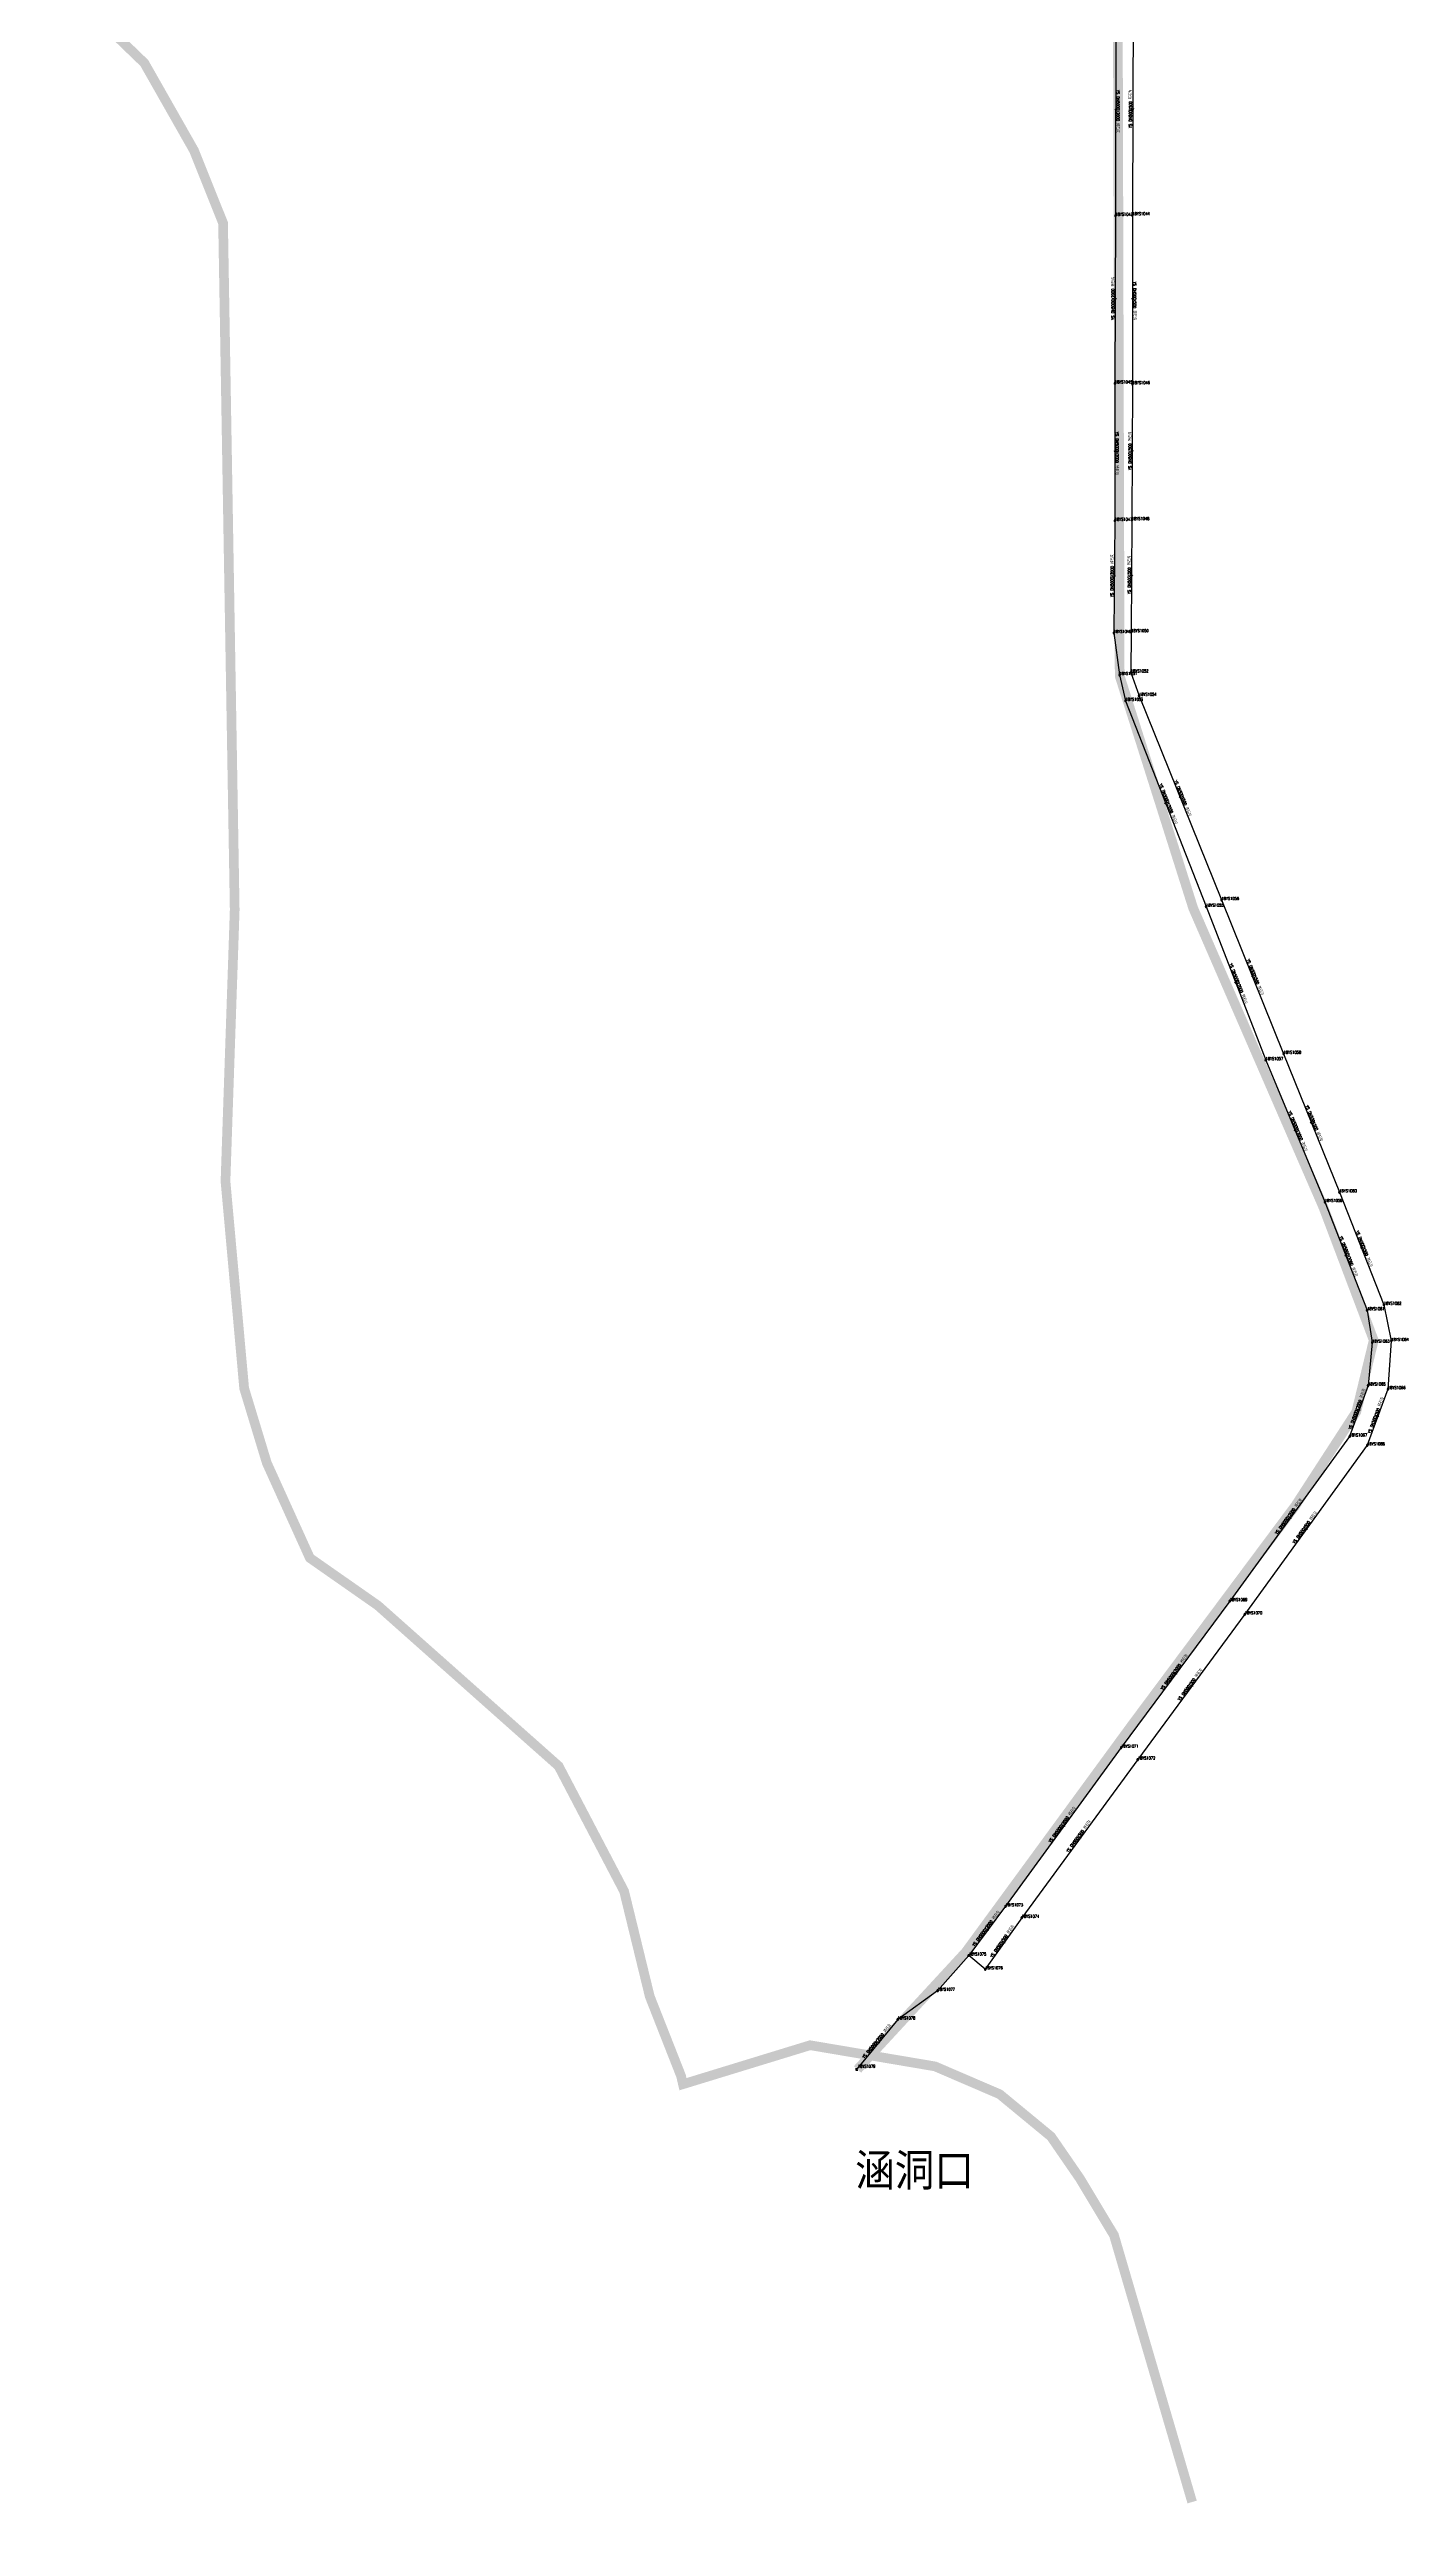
# Model space of a CAD drawing. Extents: x 78813 to 99477, y 2421021 to 2448125.
# Drawn here: x 89861 to 90283, y 2421021 to 2421784 of the extents above; entities that cross this region are included whole.
import ezdxf
from ezdxf.enums import TextEntityAlignment as Align

# ---------------------------------------------------------------- set-up
doc = ezdxf.new("R2010")
doc.units = 0
doc.set_wipeout_variables(frame=1)
doc.layers.get('0').update_dxf_attribs({"linetype": 'CONTINUOUS'})
doc.layers.add('DX_YS', color=42, linetype='CONTINUOUS')
doc.layers.add('道路', color=5, linetype='CONTINUOUS')
doc.layers.add('YSLINE', color=7, linetype='CONTINUOUS', true_color=0xcc9900)
doc.styles.add('CcNameZT', font='txt.SHX', dxfattribs={"width": 0.8, "bigfont": 'HZTXT.SHX'})
doc.styles.add('PointNameZT', font='txt.SHX', dxfattribs={"width": 0.8, "bigfont": 'HZTXT.SHX'})
doc.styles.add('黑体', font='')
doc.styles.get('黑体').set_extended_font_data('SimHei')

# ---------------------------------------------------------------- blocks, each defined once
blk = doc.blocks.new('GC546')
at = {"color": 0}
for p in [(0.866, 0.5), (0.866, -0.5)]:
    blk.add_line(p, (0, 0), dxfattribs=at)
blk = doc.blocks.new('PS管线点')
blk.add_wipeout([(0.5, 0), (0.5, 0), (0.5, 0.1), (0.5, 0.1), (0.5, 0.1), (0.5, 0.2), (0.5, 0.2), (0.4, 0.2), (0.4, 0.3), (0.4, 0.3), (0.4, 0.3), (0.4, 0.3), (0.3, 0.4), (0.3, 0.4), (0.3, 0.4), (0.2, 0.4), (0.2, 0.4), (0.2, 0.5), (0.2, 0.5), (0.1, 0.5), (0.1, 0.5), (0.1, 0.5), (0, 0.5), (0, 0.5), (-0.1, 0.5), (-0.1, 0.5), (-0.1, 0.5), (-0.2, 0.5), (-0.2, 0.5), (-0.2, 0.4), (-0.3, 0.4), (-0.3, 0.4), (-0.3, 0.4), (-0.3, 0.4), (-0.4, 0.3), (-0.4, 0.3), (-0.4, 0.3), (-0.4, 0.3), (-0.4, 0.2), (-0.5, 0.2), (-0.5, 0.2), (-0.5, 0.1), (-0.5, 0.1), (-0.5, 0.1), (-0.5, 0), (-0.5, 0), (-0.5, 0), (-0.5, -0.1), (-0.5, -0.1), (-0.5, -0.1), (-0.5, -0.2), (-0.5, -0.2), (-0.4, -0.2), (-0.4, -0.3), (-0.4, -0.3), (-0.4, -0.3), (-0.4, -0.3), (-0.3, -0.4), (-0.3, -0.4), (-0.3, -0.4), (-0.3, -0.4), (-0.2, -0.4), (-0.2, -0.5), (-0.2, -0.5), (-0.1, -0.5), (-0.1, -0.5), (-0.1, -0.5), (0, -0.5), (0, -0.5), (0.1, -0.5), (0.1, -0.5), (0.1, -0.5), (0.2, -0.5), (0.2, -0.5), (0.2, -0.4), (0.2, -0.4), (0.3, -0.4), (0.3, -0.4), (0.3, -0.4), (0.4, -0.3), (0.4, -0.3), (0.4, -0.3), (0.4, -0.3), (0.4, -0.2), (0.5, -0.2), (0.5, -0.2), (0.5, -0.1), (0.5, -0.1), (0.5, -0.1)])
blk.add_lwpolyline([(0.5, 0), (0.5, 0), (0.5, 0.1), (0.5, 0.1), (0.5, 0.1), (0.5, 0.2), (0.5, 0.2), (0.4, 0.2), (0.4, 0.3), (0.4, 0.3), (0.4, 0.3), (0.4, 0.3), (0.3, 0.4), (0.3, 0.4), (0.3, 0.4), (0.2, 0.4), (0.2, 0.4), (0.2, 0.5), (0.2, 0.5), (0.1, 0.5), (0.1, 0.5), (0.1, 0.5), (0, 0.5), (0, 0.5), (-0.1, 0.5), (-0.1, 0.5), (-0.1, 0.5), (-0.2, 0.5), (-0.2, 0.5), (-0.2, 0.4), (-0.3, 0.4), (-0.3, 0.4), (-0.3, 0.4), (-0.3, 0.4), (-0.4, 0.3), (-0.4, 0.3), (-0.4, 0.3), (-0.4, 0.3), (-0.4, 0.2), (-0.5, 0.2), (-0.5, 0.2), (-0.5, 0.1), (-0.5, 0.1), (-0.5, 0.1), (-0.5, 0), (-0.5, 0), (-0.5, 0), (-0.5, -0.1), (-0.5, -0.1), (-0.5, -0.1), (-0.5, -0.2), (-0.5, -0.2), (-0.4, -0.2), (-0.4, -0.3), (-0.4, -0.3), (-0.4, -0.3), (-0.4, -0.3), (-0.3, -0.4), (-0.3, -0.4), (-0.3, -0.4), (-0.3, -0.4), (-0.2, -0.4), (-0.2, -0.5), (-0.2, -0.5), (-0.1, -0.5), (-0.1, -0.5), (-0.1, -0.5), (0, -0.5), (0, -0.5), (0.1, -0.5), (0.1, -0.5), (0.1, -0.5), (0.2, -0.5), (0.2, -0.5), (0.2, -0.4), (0.2, -0.4), (0.3, -0.4), (0.3, -0.4), (0.3, -0.4), (0.4, -0.3), (0.4, -0.3), (0.4, -0.3), (0.4, -0.3), (0.4, -0.2), (0.5, -0.2), (0.5, -0.2), (0.5, -0.1), (0.5, -0.1), (0.5, -0.1), (0.5, 0)], close=True)
blk = doc.blocks.new('PS出水口')
for points in [[(0, 0), (2, 0)], [(1.1, -0.9), (2, 0), (1.1, 0.9)]]:
    blk.add_lwpolyline(points)

msp = doc.modelspace()

# ---------------------------------------------------------------- block references
at = {"layer": 'DX_YS', "yscale": 0.5, "zscale": 0.5}
for name, p, xscale, rotation in [('GC546', (90192.33, 2421765.38, 4.74), 0.5000000001002258, 89.89508200752309), ('GC546', (90197.61, 2421765.43, 6.69), 0.4999999998346973, 89.80613162564421), ('GC546', (90192.18, 2421706.59, 4.62), 0.4999999999102707, 89.79744501046771), ('GC546', (90197.52, 2421706.55, 6.6), 0.4999999999208781, 90.04260314546289), ('GC546', (90192.07, 2421659.23, 4.52), 0.5000000001318748, 89.962393774485), ('GC546', (90197.45, 2421659.23, 6.43), 0.4999999999909818, 89.76240601110561), ('GC546', (90191.9, 2421620.49, 4.45), 0.5000000001150315, 89.49336395279242), ('GC546', (90197.25, 2421620.72, 6.34), 0.4999999998183656, 89.64283185540368), ('GC546', (90207.88, 2421550.03, 4.27), 0.5000000001493718, 111.360380919979), ('GC546', (90212.38, 2421551.83, 6.24), 0.5000000001725186, 112.018210352241), ('GC546', (90229.63, 2421494.26, 4.12), 0.500000000072781, 111.227737601238), ('GC546', (90234.83, 2421496.27, 6.12), 0.5000000000381416, 111.9633765049319), ('GC546', (90248.06, 2421448.41, 4.01), 0.4999999999686573, 112.6198649500928), ('GC546', (90253.1, 2421450.89, 6.04), 0.4999999999485389, 111.8960106974254), ('GC546', (90263.81, 2421409.56, 3.94), 0.5000000001512558, 111.3209795733343), ('GC546', (90268.66, 2421411.91, 5.96), 0.5000000000682625, 111.6237066058216), ('GC546', (90267.81, 2421361.48, 3.85), 0.5000000001118422, 70.06002757223503), ('GC546', (90273.61, 2421359.55, 5.83), 0.5000000000234857, 69.72760028245015), ('GC546', (90246.34, 2421328.02, 3.76), 0.4999999998291603, 53.96010269966548), ('GC546', (90251.39, 2421324.57, 5.76), 0.5000000000146462, 54.09237607692431), ('GC546', (90210.88, 2421279.69, 3.57), 0.4999999999474808, 53.47526931635808), ('GC546', (90215.79, 2421275.79, 5.63), 0.4999999998962197, 53.63338236385564), ('GC546', (90176.09, 2421232.31, 3.41), 0.5000000000320355, 53.9203622022585), ('GC546', (90181.18, 2421228.68, 5.47), 0.4999999999375859, 53.75981672762394), ('GC546', (90152.44, 2421200.04, 3.37), 0.4999999999575888, 53.2898356968828), ('GC546', (90157.52, 2421196.12, 5.46), 0.5000000000974374, 54.7154163084148), ('GC546', (90118.52, 2421165.05, 3.08), 0.4999999999439141, 50.54292210216898), ('PS出水口', (90112.34, 2421157.54, 3.04), 0.4999999999439141, 230.542922102169)]:
    msp.add_blockref(name, p, dxfattribs=dict(at, xscale=xscale, rotation=rotation))

# ---------------------------------------------------------------- texts
at = {"color": 1, "ltscale": 100, "style": '黑体', "width": 0.9}
msp.add_text('涵洞口', height=10, dxfattribs=at).set_placement((90111.5, 2421125.77), align=Align.MIDDLE_LEFT)
at = {"layer": 'DX_YS', "style": 'CcNameZT', "width": 0.8}
for s, rotation, p in [(' YS DN5000X2000 砖石沟', 269.89508, (90192.58, 2421765.38, 4.8)), (' YS DN500X500 砖石沟', 89.80613, (90197.36, 2421765.44, 6.77)), (' YS DN5000X2000 砖石沟', 89.79745, (90191.93, 2421706.59, 4.68)), (' YS DN500X500 砖石沟', 270.0426, (90197.77, 2421706.55, 6.61)), (' YS DN5000X2000 砖石沟', 269.96239, (90192.32, 2421659.23, 4.57)), (' YS DN500X500 砖石沟', 89.76241, (90197.2, 2421659.23, 6.58)), (' YS DN5000X2000 砖石沟', 89.49336, (90191.66, 2421620.49, 4.48)), (' YS DN500X500 砖石沟', 89.64283, (90197, 2421620.72, 6.28)), (' YS DN5000X2000 砖石沟', 291.36037, (90208.12, 2421550.12, 4.36)), (' YS DN500X500 砖石沟', 292.0182, (90212.61, 2421551.93, 6.33)), (' YS DN500X500 砖石沟', 291.96337, (90235.06, 2421496.36, 6.16)), (' YS DN5000X2000 砖石沟', 291.22773, (90229.86, 2421494.35, 4.19)), (' YS DN500X500 砖石沟', 291.896, (90253.33, 2421450.98, 6.08)), (' YS DN5000X2000 砖石沟', 292.61986, (90248.29, 2421448.51, 4.04)), (' YS DN5000X2000 砖石沟', 291.32097, (90264.04, 2421409.65, 3.98)), (' YS DN500X500 砖石沟', 291.6237, (90268.9, 2421412.01, 5.99)), (' YS DN5000X2000 砖石沟', 70.06003, (90267.57, 2421361.56, 3.87)), (' YS DN500X500 砖石沟', 69.7276, (90273.38, 2421359.64, 5.82)), (' YS DN5000X2000 砖石沟', 53.9601, (90246.14, 2421328.17, 3.83)), (' YS DN500X500 砖石沟', 54.09238, (90251.18, 2421324.72, 5.84)), (' YS DN5000X2000 砖石沟', 53.47527, (90210.68, 2421279.84, 3.69)), (' YS DN500X500 砖石沟', 53.63338, (90215.58, 2421275.93, 5.69)), (' YS DN5000X2000 砖石沟', 53.92036, (90175.89, 2421232.46, 3.46)), (' YS DN500X500 砖石沟', 53.75982, (90180.98, 2421228.83, 5.56)), (' YS DN5000X2000 砖石沟', 53.28984, (90152.24, 2421200.19, 3.35)), (' YS DN500X500 砖石沟', 54.71542, (90157.31, 2421196.26, 5.37)), (' YS DN5000X2000 砖石沟', 50.54292, (90118.32, 2421165.21, 3.12))]:
    msp.add_text(s, height=0.9, rotation=rotation, dxfattribs=at).set_placement(p, align=Align.CENTER)
at = {"layer": 'DX_YS', "style": 'PointNameZT', "width": 0.8}
for s, p in [('18YS1043', (90192.27, 2421732.61, 4.68)), ('18YS1044', (90197.5, 2421732.78, 6.61)), ('18YS1045', (90192.09, 2421680.56, 4.57)), ('18YS1046', (90197.54, 2421680.33, 6.58)), ('18YS1047', (90192.06, 2421637.9, 4.48)), ('18YS1048', (90197.36, 2421638.13, 6.28)), ('18YS1049', (90191.75, 2421603.07, 4.42)), ('18YS1050', (90197.14, 2421603.32, 6.4)), ('18YS1051', (90193.54, 2421590.01, 4.37)), ('18YS1052', (90197.08, 2421590.82, 6.36)), ('18YS1053', (90195.38, 2421581.99, 4.36)), ('18YS1054', (90199.57, 2421583.52, 6.33)), ('18YS1055', (90220.38, 2421518.07, 4.19)), ('18YS1056', (90225.19, 2421520.15, 6.16)), ('18YS1057', (90238.88, 2421470.45, 4.04)), ('18YS1058', (90244.46, 2421472.38, 6.08)), ('18YS1059', (90257.25, 2421426.37, 3.98)), ('18YS1060', (90261.74, 2421429.39, 5.99)), ('18YS1062', (90275.59, 2421394.44, 5.93)), ('18YS1061', (90270.36, 2421392.76, 3.91)), ('18YS1063', (90271.92, 2421382.7, 3.89)), ('18YS1064', (90277.87, 2421383.23, 5.88)), ('18YS1065', (90270.67, 2421369.37, 3.87)), ('18YS1066', (90276.84, 2421368.29, 5.82)), ('18YS1067', (90264.94, 2421353.58, 3.83)), ('18YS1068', (90270.39, 2421350.81, 5.84)), ('18YS1069', (90227.74, 2421302.45, 3.69)), ('18YS1070', (90232.38, 2421298.33, 5.69)), ('18YS1071', (90194.03, 2421256.94, 3.46)), ('18YS1072', (90199.19, 2421253.24, 5.56)), ('18YS1073', (90158.15, 2421207.69, 3.35)), ('18YS1074', (90163.18, 2421204.12, 5.37)), ('18YS1075', (90146.74, 2421192.39, 3.39)), ('18YS1076', (90151.85, 2421188.11, 5.55)), ('18YS1077', (90137.04, 2421181.44, 3.2)), ('18YS1078', (90124.7, 2421172.56, 3.12)), ('18YS1079', (90112.34, 2421157.54, 3.04))]:
    msp.add_text(s, height=0.9, dxfattribs=at).set_placement(p)

# ---------------------------------------------------------------- next in the draw order: block references
at = {"layer": 'DX_YS', "xscale": 0.5, "yscale": 0.5, "zscale": 0.5}
for p in [(90192.27, 2421732.61, 4.68), (90197.5, 2421732.78, 6.61), (90192.09, 2421680.56, 4.57), (90197.54, 2421680.33, 6.58), (90192.06, 2421637.9, 4.48), (90197.36, 2421638.13, 6.28), (90191.75, 2421603.07, 4.42), (90197.14, 2421603.32, 6.4), (90193.54, 2421590.01, 4.37), (90195.38, 2421581.99, 4.36), (90220.38, 2421518.07, 4.19), (90225.19, 2421520.15, 6.16), (90238.88, 2421470.45, 4.04), (90244.46, 2421472.38, 6.08), (90257.25, 2421426.37, 3.98), (90261.74, 2421429.39, 5.99), (90275.59, 2421394.44, 5.93), (90270.36, 2421392.76, 3.91), (90271.92, 2421382.7, 3.89), (90277.87, 2421383.23, 5.88), (90270.67, 2421369.37, 3.87), (90276.84, 2421368.29, 5.82), (90264.94, 2421353.58, 3.83), (90270.39, 2421350.81, 5.84), (90227.74, 2421302.45, 3.69), (90232.38, 2421298.33, 5.69), (90194.03, 2421256.94, 3.46), (90199.19, 2421253.24, 5.56), (90158.15, 2421207.69, 3.35), (90163.18, 2421204.12, 5.37), (90146.74, 2421192.39, 3.39), (90151.85, 2421188.11, 5.55), (90137.04, 2421181.44, 3.2), (90124.7, 2421172.56, 3.12)]:
    msp.add_blockref('PS管线点', p, dxfattribs=at)

# ---------------------------------------------------------------- next in the draw order: linework, layer by layer
at = {"layer": 'YSLINE'}
for p, q in [((90192.39, 2421798.14, 4.8), (90192.27, 2421732.61, 4.68)), ((90197.72, 2421798.09, 6.77), (90197.5, 2421732.78, 6.61)), ((90192.27, 2421732.61, 4.68), (90192.09, 2421680.56, 4.57)), ((90197.5, 2421732.78, 6.61), (90197.54, 2421680.33, 6.58)), ((90192.09, 2421680.56, 4.57), (90192.06, 2421637.9, 4.48)), ((90197.54, 2421680.33, 6.58), (90197.36, 2421638.13, 6.28)), ((90192.06, 2421637.9, 4.48), (90191.75, 2421603.07, 4.42)), ((90197.36, 2421638.13, 6.28), (90197.14, 2421603.32, 6.4)), ((90220.38, 2421518.07, 4.19), (90238.88, 2421470.45, 4.04)), ((90225.19, 2421520.15, 6.16), (90244.46, 2421472.38, 6.08)), ((90238.88, 2421470.45, 4.04), (90257.25, 2421426.37, 3.98)), ((90244.46, 2421472.38, 6.08), (90261.74, 2421429.39, 5.99)), ((90257.25, 2421426.37, 3.98), (90270.36, 2421392.76, 3.91)), ((90261.74, 2421429.39, 5.99), (90275.59, 2421394.44, 5.93)), ((90275.59, 2421394.44, 5.93), (90277.87, 2421383.23, 5.88)), ((90270.36, 2421392.76, 3.91), (90271.92, 2421382.7, 3.89)), ((90271.92, 2421382.7, 3.89), (90270.67, 2421369.37, 3.87)), ((90277.87, 2421383.23, 5.88), (90276.84, 2421368.29, 5.82)), ((90270.67, 2421369.37, 3.87), (90264.94, 2421353.58, 3.83)), ((90276.84, 2421368.29, 5.82), (90270.39, 2421350.81, 5.84)), ((90264.94, 2421353.58, 3.83), (90227.74, 2421302.45, 3.69)), ((90270.39, 2421350.81, 5.84), (90232.38, 2421298.33, 5.69)), ((90227.74, 2421302.45, 3.69), (90194.03, 2421256.94, 3.46)), ((90232.38, 2421298.33, 5.69), (90199.19, 2421253.24, 5.56)), ((90194.03, 2421256.94, 3.46), (90158.15, 2421207.69, 3.35)), ((90199.19, 2421253.24, 5.56), (90163.18, 2421204.12, 5.37)), ((90158.15, 2421207.69, 3.35), (90146.74, 2421192.39, 3.39)), ((90163.18, 2421204.12, 5.37), (90151.85, 2421188.11, 5.55)), ((90146.74, 2421192.39, 3.39), (90137.04, 2421181.44, 3.2)), ((90151.85, 2421188.11, 5.55), (90146.74, 2421192.39, 3.29)), ((90137.04, 2421181.44, 3.2), (90124.7, 2421172.56, 3.12)), ((90124.7, 2421172.56, 3.12), (90112.34, 2421157.54, 3.04))]:
    msp.add_line(p, q, dxfattribs=at)

# ---------------------------------------------------------------- next in the draw order: block references
at = {"layer": 'DX_YS', "xscale": 0.5, "yscale": 0.5, "zscale": 0.5}
for p in [(90197.08, 2421590.82, 6.36), (90199.57, 2421583.52, 6.33)]:
    msp.add_blockref('PS管线点', p, dxfattribs=at)

# ---------------------------------------------------------------- next in the draw order: linework, layer by layer
at = {"layer": 'YSLINE'}
for p, q in [((90191.75, 2421603.07, 4.42), (90193.54, 2421590.01, 4.37)), ((90197.14, 2421603.32, 6.4), (90197.08, 2421590.82, 6.36)), ((90193.54, 2421590.01, 4.37), (90195.38, 2421581.99, 4.36)), ((90197.08, 2421590.82, 6.36), (90199.57, 2421583.52, 6.33)), ((90195.38, 2421581.99, 4.36), (90220.38, 2421518.07, 4.19)), ((90199.57, 2421583.52, 6.33), (90225.19, 2421520.15, 6.16))]:
    msp.add_line(p, q, dxfattribs=at)
at = {"layer": '道路', "const_width": 3, "flags": 128}
for points in [[(90192.82, 2421856.02), (90193.57, 2421589.68), (90216.38, 2421517.61), (90256.83, 2421424.62), (90272.41, 2421383.43), (90267.03, 2421361.26), (90248.07, 2421332.01), (90197.43, 2421264.03), (90145.78, 2421193.43), (90112.21, 2421157.03)], [(89862.84, 2421807.13), (89890.88, 2421780.02), (89906.26, 2421752.92), (89915.31, 2421730.33), (89918.92, 2421517.09), (89916.06, 2421432.79), (89921.86, 2421368.5), (89928.89, 2421345.33), (89942.24, 2421315.84), (89963.33, 2421301.09), (90019.44, 2421251.21), (90039.77, 2421212.36), (90047.73, 2421179.69), (90057.45, 2421154.97), (90058.04, 2421152.43), (90097.5, 2421164.53), (90136.26, 2421157.96), (90156.33, 2421149.32), (90172.25, 2421136.18), (90181.19, 2421123.19), (90191.8, 2421105.53), (90216.05, 2421022.69)]]:
    msp.add_lwpolyline(points, dxfattribs=at)

doc.saveas('drawing.dxf')
